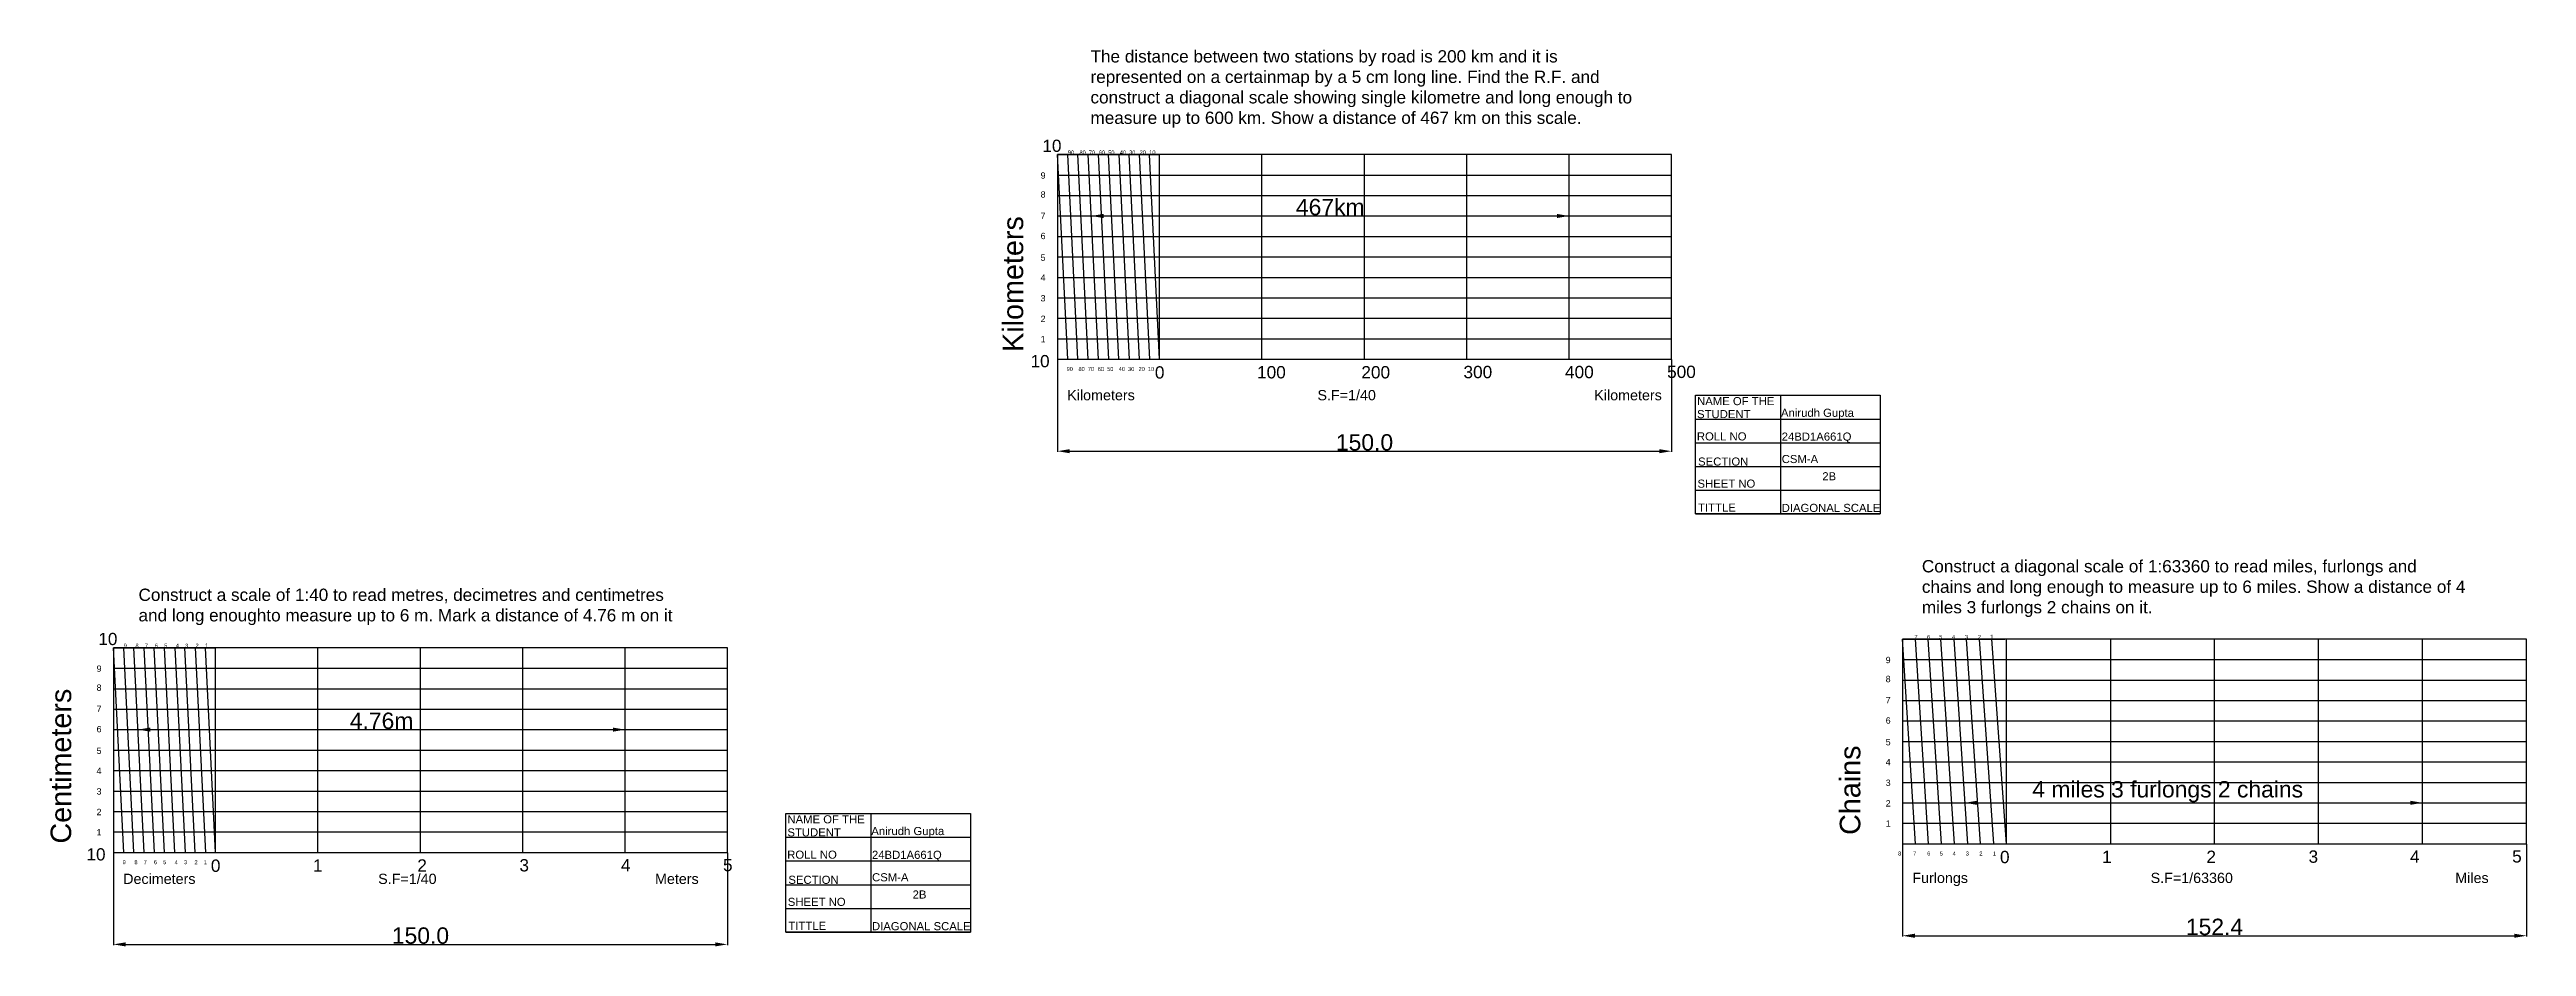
# Model space of a CAD drawing. Header units: millimetres. Extents: x 46 to 2491, y 24 to 306.
# Drawn here: x 1274 to 1879, y 87 to 306 of the extents above; entities that cross this region are included whole.
import ezdxf

# ---------------------------------------------------------------- set-up
doc = ezdxf.new("R2010")
doc.units = ezdxf.units.MM
doc.header["$MEASUREMENT"] = 0
doc.header["$PDMODE"] = 1
doc.styles.get("Standard").update_dxf_attribs({"font": 'arial.ttf'})
doc.dimstyles.get("Standard").update_dxf_attribs({"dimtxt": 4, "dimasz": 3, "dimexe": 0.18, "dimexo": 0.0625, "dimgap": 0.09, "dimtad": 1, "dimdec": 1, "dimzin": 0, "dimdsep": 46, "dimtxsty": 'Standard', "dimcen": 0.09, "dimclrd": 6, "dimclre": 4, "dimadec": 0, "dimazin": 0, "dimtfac": 1, "dimtdec": 1, "dimtofl": 0, "dimtmove": 0, "dimatfit": 3, "dimfxl": 1, "dimtolj": 1, "dimtzin": 0, "dimarcsym": 1})

# ---------------------------------------------------------------- blocks, each defined once
blk = doc.blocks.new('*D28')
at = {"color": 4, "lineweight": -2, "transparency": 16777216}
for p, q in [((1289.73, 110.21), (1289.73, 87.63)), ((1439.73, 110.21), (1439.73, 87.63))]:
    blk.add_line(p, q, dxfattribs=at)
at = {"color": 6, "lineweight": -2, "transparency": 16777216}
blk.add_line((1292.73, 87.81), (1436.73, 87.81), dxfattribs=at)
at = {"color": 6, "transparency": 16777216}
for points in [[(1292.73, 88.31), (1292.73, 87.31), (1289.73, 87.81)], [(1436.73, 88.31), (1436.73, 87.31), (1439.73, 87.81)]]:
    blk.add_solid(points, dxfattribs=at)
at = {"layer": 'Defpoints', "color": 0, "transparency": 16777216}
for p in [(1289.73, 110.27), (1439.73, 110.27), (1439.73, 87.81)]:
    blk.add_point(p, dxfattribs=at)
at = {"color": 0, "transparency": 16777216, "insert": (1364.73, 89.94), "char_height": 4, "attachment_point": 5}
blk.add_mtext('\\A1;150.0', dxfattribs=at)
blk = doc.blocks.new('*D33')
at = {"color": 4, "lineweight": -2, "transparency": 16777216}
for p, q in [((1295.73, 140.33), (1295.73, 140.45)), ((1414.73, 140.33), (1414.73, 140.45))]:
    blk.add_line(p, q, dxfattribs=at)
at = {"color": 6, "lineweight": -2, "transparency": 16777216}
blk.add_line((1298.73, 140.27), (1411.73, 140.27), dxfattribs=at)
at = {"color": 6, "transparency": 16777216}
for points in [[(1298.73, 140.77), (1298.73, 139.77), (1295.73, 140.27)], [(1411.73, 140.77), (1411.73, 139.77), (1414.73, 140.27)]]:
    blk.add_solid(points, dxfattribs=at)
at = {"layer": 'Defpoints', "color": 0, "transparency": 16777216}
for p in [(1295.73, 140.27), (1414.73, 140.27), (1414.73, 140.27)]:
    blk.add_point(p, dxfattribs=at)
at = {"color": 0, "transparency": 16777216, "insert": (1355.23, 142.4), "char_height": 4, "attachment_point": 5}
blk.add_mtext('\\A1;4.76m', dxfattribs=at)
blk = doc.blocks.new('*D34')
at = {"color": 4, "lineweight": -2, "transparency": 16777216}
for p, q in [((1520.36, 230.68), (1520.36, 208.1)), ((1670.36, 230.68), (1670.36, 208.1))]:
    blk.add_line(p, q, dxfattribs=at)
at = {"color": 6, "lineweight": -2, "transparency": 16777216}
blk.add_line((1523.36, 208.28), (1667.36, 208.28), dxfattribs=at)
at = {"color": 6, "transparency": 16777216}
for points in [[(1523.36, 208.78), (1523.36, 207.78), (1520.36, 208.28)], [(1667.36, 208.78), (1667.36, 207.78), (1670.36, 208.28)]]:
    blk.add_solid(points, dxfattribs=at)
at = {"layer": 'Defpoints', "color": 0, "transparency": 16777216}
for p in [(1520.36, 230.74), (1670.36, 230.74), (1670.36, 208.28)]:
    blk.add_point(p, dxfattribs=at)
at = {"color": 0, "transparency": 16777216, "insert": (1595.36, 210.41), "char_height": 4, "attachment_point": 5}
blk.add_mtext('\\A1;150.0', dxfattribs=at)
blk = doc.blocks.new('*D35')
at = {"color": 4, "lineweight": -2, "transparency": 16777216}
for p, q in [((1528.6, 265.74), (1528.6, 265.56)), ((1645.36, 265.75), (1645.36, 265.92))]:
    blk.add_line(p, q, dxfattribs=at)
at = {"color": 6, "lineweight": -2, "transparency": 16777216}
blk.add_line((1531.6, 265.74), (1642.36, 265.74), dxfattribs=at)
at = {"color": 6, "transparency": 16777216}
for points in [[(1531.6, 266.24), (1531.6, 265.24), (1528.6, 265.74)], [(1642.36, 266.24), (1642.36, 265.24), (1645.36, 265.74)]]:
    blk.add_solid(points, dxfattribs=at)
at = {"layer": 'Defpoints', "color": 0, "transparency": 16777216}
for p in [(1528.6, 265.81), (1645.36, 265.74), (1645.36, 265.69)]:
    blk.add_point(p, dxfattribs=at)
at = {"color": 0, "transparency": 16777216, "insert": (1586.98, 267.88), "char_height": 4, "attachment_point": 5}
blk.add_mtext('\\A1;467km', dxfattribs=at)
blk = doc.blocks.new('*D37')
at = {"color": 4, "lineweight": -2, "transparency": 16777216}
for p, q in [((1726.81, 112.33), (1726.81, 89.74)), ((1879.22, 112.33), (1879.22, 89.74))]:
    blk.add_line(p, q, dxfattribs=at)
at = {"color": 6, "lineweight": -2, "transparency": 16777216}
blk.add_line((1729.81, 89.92), (1876.22, 89.92), dxfattribs=at)
at = {"color": 6, "transparency": 16777216}
for points in [[(1729.81, 90.42), (1729.81, 89.42), (1726.81, 89.92)], [(1876.22, 90.42), (1876.22, 89.42), (1879.22, 89.92)]]:
    blk.add_solid(points, dxfattribs=at)
at = {"layer": 'Defpoints', "color": 0, "transparency": 16777216}
for p in [(1726.81, 112.39), (1879.22, 112.39), (1879.22, 89.92)]:
    blk.add_point(p, dxfattribs=at)
at = {"color": 0, "transparency": 16777216, "insert": (1803.01, 92.06), "char_height": 4, "attachment_point": 5}
blk.add_mtext('\\A1;152.4', dxfattribs=at)
blk = doc.blocks.new('*D36')
at = {"color": 4, "lineweight": -2, "transparency": 16777216}
for p, q in [((1742.01, 122.45), (1742.01, 122.57)), ((1853.81, 122.27), (1853.81, 122.57))]:
    blk.add_line(p, q, dxfattribs=at)
at = {"color": 6, "lineweight": -2, "transparency": 16777216}
blk.add_line((1745.01, 122.39), (1850.81, 122.39), dxfattribs=at)
at = {"color": 6, "transparency": 16777216}
for points in [[(1745.01, 122.89), (1745.01, 121.89), (1742.01, 122.39)], [(1850.81, 122.89), (1850.81, 121.89), (1853.81, 122.39)]]:
    blk.add_solid(points, dxfattribs=at)
at = {"layer": 'Defpoints', "color": 0, "transparency": 16777216}
for p in [(1742.01, 122.39), (1853.81, 122.39), (1853.81, 122.21)]:
    blk.add_point(p, dxfattribs=at)
at = {"color": 0, "transparency": 16777216, "insert": (1791.57, 125.1), "char_height": 4, "attachment_point": 5}
blk.add_mtext('\\A1;4 miles 3 furlongs 2 chains', dxfattribs=at)

msp = doc.modelspace()

# ---------------------------------------------------------------- linework, layer by layer
for p, q in [((1670.36, 280.74), (1520.36, 280.74)), ((1520.36, 280.74), (1520.36, 230.74)), ((1520.36, 280.74), (1545.31, 280.74)), ((1522.86, 230.74), (1520.36, 280.74)), ((1525.36, 230.74), (1522.86, 280.74)), ((1527.86, 230.74), (1525.35, 280.74)), ((1530.36, 230.74), (1527.85, 280.74)), ((1532.86, 230.74), (1530.34, 280.74)), ((1535.36, 230.74), (1532.84, 280.74)), ((1537.83, 280.74), (1535.33, 280.74)), ((1535.33, 280.74), (1537.86, 230.74)), ((1540.36, 230.74), (1537.83, 280.74)), ((1542.82, 280.74), (1540.32, 280.74)), ((1540.32, 280.74), (1542.86, 230.74)), ((1545.31, 230.74), (1542.82, 280.74)), ((1545.31, 230.74), (1545.31, 280.74)), ((1570.3, 230.74), (1570.3, 280.74)), ((1595.34, 230.74), (1595.34, 280.74)), ((1620.39, 230.74), (1620.39, 280.74)), ((1645.36, 230.74), (1645.36, 280.74)), ((1670.36, 230.74), (1670.36, 280.74)), ((1520.36, 275.74), (1670.36, 275.74)), ((1520.36, 270.74), (1670.36, 270.74)), ((1520.36, 265.74), (1670.36, 265.74)), ((1520.36, 260.74), (1670.36, 260.74)), ((1520.36, 255.74), (1670.36, 255.74)), ((1520.36, 250.74), (1670.36, 250.74)), ((1520.36, 245.74), (1670.36, 245.74)), ((1520.36, 240.74), (1670.36, 240.74)), ((1520.36, 235.74), (1670.36, 235.74)), ((1520.36, 230.74), (1670.36, 230.74)), ((1520.36, 230.74), (1545.36, 230.74)), ((1696.99, 221.94), (1696.99, 192.96)), ((1676.23, 216.14), (1721.37, 216.14)), ((1676.23, 210.35), (1721.37, 210.35)), ((1676.23, 204.55), (1721.37, 204.55)), ((1676.23, 198.76), (1721.37, 198.76)), ((1676.23, 198.76), (1721.37, 198.76)), ((1676.23, 192.96), (1721.37, 192.96)), ((1439.73, 160.27), (1289.73, 160.27)), ((1289.73, 160.27), (1289.73, 110.27)), ((1289.73, 160.27), (1314.68, 160.27)), ((1292.23, 110.27), (1289.73, 160.27)), ((1294.73, 110.27), (1292.23, 160.27)), ((1297.23, 110.27), (1294.72, 160.27)), ((1299.73, 110.27), (1297.22, 160.27)), ((1302.23, 110.27), (1299.71, 160.27)), ((1304.73, 110.27), (1302.21, 160.27)), ((1307.2, 160.27), (1304.7, 160.27)), ((1304.7, 160.27), (1307.23, 110.27)), ((1309.73, 110.27), (1307.2, 160.27)), ((1312.19, 160.27), (1309.69, 160.27)), ((1309.69, 160.27), (1312.23, 110.27)), ((1314.68, 110.27), (1312.19, 160.27)), ((1314.68, 110.27), (1314.68, 160.27)), ((1339.67, 110.27), (1339.67, 160.27)), ((1364.72, 110.27), (1364.72, 160.27)), ((1389.76, 110.27), (1389.76, 160.27)), ((1414.73, 110.27), (1414.73, 160.27)), ((1439.73, 110.27), (1439.73, 160.27)), ((1879.22, 162.39), (1726.81, 162.39)), ((1726.81, 162.39), (1726.81, 112.39)), ((1726.81, 162.39), (1751.76, 162.39)), ((1729.99, 112.39), (1726.81, 162.39)), ((1726.81, 157.39), (1879.22, 157.39)), ((1733.16, 112.39), (1729.93, 162.39)), ((1736.34, 112.39), (1733.05, 162.39)), ((1739.51, 112.39), (1736.17, 162.39)), ((1739.29, 162.39), (1742.69, 112.39)), ((1744.28, 162.39), (1741.78, 162.39)), ((1745.86, 112.39), (1742.41, 162.39)), ((1745.52, 162.39), (1749.03, 112.39)), ((1749.27, 162.39), (1746.77, 162.39)), ((1752.2, 112.39), (1748.64, 162.39)), ((1752.21, 112.39), (1752.21, 162.39)), ((1777.65, 112.39), (1777.65, 162.39)), ((1802.99, 112.39), (1802.99, 162.39)), ((1828.44, 112.39), (1828.44, 162.39)), ((1853.81, 112.39), (1853.81, 162.39)), ((1879.22, 112.39), (1879.22, 162.39)), ((1289.73, 155.27), (1439.73, 155.27)), ((1726.81, 152.39), (1879.22, 152.39)), ((1289.73, 150.27), (1439.73, 150.27)), ((1289.73, 145.27), (1439.73, 145.27)), ((1726.81, 147.39), (1879.22, 147.39)), ((1289.73, 140.27), (1439.73, 140.27)), ((1726.81, 142.39), (1879.22, 142.39)), ((1289.73, 135.27), (1439.73, 135.27)), ((1726.81, 137.39), (1879.22, 137.39)), ((1289.73, 130.27), (1439.73, 130.27)), ((1726.81, 132.39), (1879.22, 132.39)), ((1726.81, 127.39), (1879.22, 127.39)), ((1289.73, 125.27), (1439.73, 125.27)), ((1726.81, 122.39), (1879.22, 122.39)), ((1289.73, 120.27), (1439.73, 120.27)), ((1289.73, 115.27), (1439.73, 115.27)), ((1474.76, 119.77), (1474.76, 90.8)), ((1726.81, 117.39), (1879.22, 117.39)), ((1289.73, 110.27), (1439.73, 110.27)), ((1289.73, 110.27), (1314.73, 110.27)), ((1454, 113.98), (1499.14, 113.98)), ((1726.81, 112.39), (1879.21, 112.39)), ((1726.81, 112.39), (1751.81, 112.39)), ((1726.81, 112.39), (1752.21, 112.39)), ((1454, 108.18), (1499.14, 108.18)), ((1454, 102.39), (1499.14, 102.39)), ((1454, 96.59), (1499.14, 96.59)), ((1454, 96.59), (1499.14, 96.59)), ((1454, 90.8), (1499.14, 90.8))]:
    msp.add_line(p, q)
for points in [[(1676.23, 221.94), (1721.37, 221.94), (1721.37, 192.96), (1676.23, 192.96)], [(1454, 119.77), (1499.14, 119.77), (1499.14, 90.8), (1454, 90.8)]]:
    msp.add_lwpolyline(points, close=True)
for p in [(1292.23, 160.27), (1294.72, 160.27), (1297.22, 160.27), (1299.71, 160.27), (1302.21, 160.27), (1304.7, 160.27), (1307.2, 160.27), (1309.69, 160.27), (1312.19, 160.27), (1729.93, 162.39), (1733.05, 162.39), (1736.17, 162.39), (1739.29, 162.39), (1742.41, 162.39), (1745.52, 162.39), (1748.64, 162.39), (1289.73, 155.27), (1289.73, 150.27), (1289.73, 145.27), (1289.73, 140.27), (1289.73, 135.27), (1289.73, 130.27), (1289.73, 125.27), (1289.73, 120.27), (1289.73, 115.27), (1292.23, 110.27), (1294.73, 110.27), (1297.23, 110.27), (1299.73, 110.27), (1302.23, 110.27), (1304.73, 110.27), (1307.23, 110.27), (1309.73, 110.27), (1312.23, 110.27), (1314.73, 110.27), (1339.73, 110.27), (1364.73, 110.27), (1389.73, 110.27), (1414.73, 110.27), (1729.99, 112.39), (1733.16, 112.39), (1736.34, 112.39), (1739.51, 112.39), (1742.69, 112.39), (1745.86, 112.39), (1749.04, 112.39), (1752.21, 112.39), (1777.61, 112.39), (1803.01, 112.39), (1828.41, 112.39), (1853.81, 112.39)]:
    msp.add_point(p)

# ---------------------------------------------------------------- texts
for s, height, p in [('10', 2.987, (1516.68, 281.39)), ('90', 0.979, (1522.86, 280.76)), ('80', 0.979, (1525.74, 280.76)), ('70', 0.979, (1528.02, 280.76)), ('60', 0.979, (1530.47, 280.76)), ('50', 0.979, (1532.75, 280.76)), ('40', 0.979, (1535.58, 280.76)), ('30', 0.979, (1537.86, 280.76)), ('20', 0.979, (1540.42, 280.76)), ('10', 0.979, (1542.77, 280.81)), ('9', 1.55, (1516.23, 274.85)), ('8', 1.55, (1516.23, 270.22)), ('7', 1.55, (1516.23, 265.02)), ('6', 1.55, (1516.23, 260.08)), ('5', 1.55, (1516.23, 254.79)), ('4', 1.55, (1516.23, 249.92)), ('3', 1.55, (1516.23, 244.87)), ('2', 1.55, (1516.23, 239.84)), ('1', 1.55, (1516.23, 234.89)), ('10', 2.987, (1513.78, 228.79)), ('90', 0.979, (1522.59, 227.87)), ('80', 0.979, (1525.48, 227.87)), ('70', 0.979, (1527.76, 227.87)), ('60', 0.979, (1530.21, 227.87)), ('50', 0.979, (1532.49, 227.87)), ('40', 0.979, (1535.32, 227.87)), ('30', 0.979, (1537.6, 227.87)), ('20', 0.979, (1540.16, 227.87)), ('10', 0.979, (1542.44, 227.87)), ('0', 3.01, (1544.15, 226.01)), ('100', 3.015, (1569.1, 226.06)), ('200', 3.015, (1594.58, 226.06)), ('300', 3.015, (1619.53, 226.11)), ('400', 3.015, (1644.33, 226.11)), ('500', 3.015, (1669.27, 226.16)), ('STUDENT        ', 1.9784, (1676.6, 216.35)), ('NAME OF THE', 1.9784, (1676.6, 219.53)), ('Anirudh Gupta', 1.9784, (1697.1, 216.68)), ('ROLL NO', 1.978, (1676.55, 210.91)), ('24BD1A661Q', 1.978, (1697.27, 210.86)), ('SECTION', 1.978, (1676.85, 204.76)), ('CSM-A', 1.978, (1697.28, 205.38)), ('SHEET NO', 1.978, (1676.7, 199.37)), ('2B', 1.978, (1707.19, 201.17)), ('TITTLE', 1.978, (1676.85, 193.52)), ('DIAGONAL SCALE', 1.9784, (1697.27, 193.44)), ('10', 2.987, (1286.05, 160.92)), ('7', 0.979, (1729.7, 162.41)), ('6', 0.979, (1732.78, 162.41)), ('5', 0.979, (1735.76, 162.41)), ('4', 0.979, (1738.87, 162.41)), ('3', 0.979, (1742.07, 162.41)), ('2', 0.979, (1745.19, 162.41)), ('1', 0.979, (1748.23, 162.46)), ('9', 0.979, (1292.23, 160.29)), ('8', 0.979, (1295.11, 160.29)), ('7', 0.979, (1297.39, 160.29)), ('6', 0.979, (1299.84, 160.29)), ('5', 0.979, (1302.13, 160.29)), ('4', 0.979, (1304.95, 160.29)), ('3', 0.979, (1307.24, 160.29)), ('2', 0.979, (1309.79, 160.29)), ('1', 0.979, (1312.14, 160.34)), ('9', 1.55, (1722.68, 156.5)), ('8', 1.55, (1285.61, 149.74)), ('9', 1.55, (1285.61, 154.38)), ('8', 1.55, (1722.68, 151.86)), ('7', 1.55, (1285.61, 144.55)), ('7', 1.55, (1722.68, 146.67)), ('6', 1.55, (1285.61, 139.61)), ('6', 1.55, (1722.68, 141.73)), ('5', 1.55, (1285.61, 134.32)), ('5', 1.55, (1722.68, 136.43)), ('4', 1.55, (1285.61, 129.44)), ('4', 1.55, (1722.68, 131.56)), ('3', 1.55, (1722.68, 126.52)), ('3', 1.55, (1285.61, 124.4)), ('2', 1.55, (1722.68, 121.49)), ('2', 1.55, (1285.61, 119.37)), ('1', 1.55, (1285.61, 114.42)), ('STUDENT        ', 1.9784, (1454.37, 114.19)), ('NAME OF THE', 1.9784, (1454.37, 117.37)), ('Anirudh Gupta', 1.9784, (1474.87, 114.51)), ('1', 1.55, (1722.68, 116.53)), ('10', 2.987, (1283.15, 108.31)), ('ROLL NO', 1.978, (1454.32, 108.74)), ('24BD1A661Q', 1.978, (1475.03, 108.7)), ('8', 0.979, (1725.72, 109.52)), ('7', 0.979, (1729.4, 109.52)), ('6', 0.979, (1732.82, 109.52)), ('5', 0.979, (1735.87, 109.52)), ('4', 0.979, (1739.05, 109.52)), ('3', 0.979, (1742.24, 109.52)), ('2', 0.979, (1745.56, 109.52)), ('1', 0.979, (1748.89, 109.52)), ('0', 3.01, (1750.6, 107.65)), ('1', 3.01, (1775.55, 107.7)), ('2', 3.01, (1801.03, 107.7)), ('3', 3.01, (1825.98, 107.75)), ('4', 3.01, (1850.78, 107.75)), ('5', 3.01, (1875.72, 107.81)), ('9', 0.979, (1291.97, 107.4)), ('8', 0.979, (1294.85, 107.4)), ('7', 0.979, (1297.13, 107.4)), ('6', 0.979, (1299.58, 107.4)), ('5', 0.979, (1301.86, 107.4)), ('4', 0.979, (1304.69, 107.4)), ('3', 0.979, (1306.97, 107.4)), ('2', 0.979, (1309.53, 107.4)), ('1', 0.979, (1311.81, 107.4)), ('0', 3.01, (1313.53, 105.53)), ('1', 3.01, (1338.47, 105.58)), ('2', 3.01, (1363.96, 105.58)), ('3', 3.01, (1388.9, 105.64)), ('4', 3.01, (1413.7, 105.64)), ('5', 3.01, (1438.64, 105.69)), ('SECTION', 1.978, (1454.61, 102.6)), ('CSM-A', 1.978, (1475.05, 103.22)), ('SHEET NO', 1.978, (1454.47, 97.21)), ('2B', 1.978, (1484.96, 99.01)), ('TITTLE', 1.978, (1454.62, 91.36)), ('DIAGONAL SCALE', 1.9784, (1475.03, 91.27))]:
    msp.add_text(s, height=height).set_placement(p)
for s, height, p in [('Kilometers', 5.023, (1511.97, 232.54)), ('Centimeters', 5.0231, (1279.4, 112.44)), ('Chains', 5.023, (1716.48, 114.55))]:
    msp.add_text(s, height=height, rotation=90).set_placement(p)
at = {"attachment_point": 1}
for s, width, gutter_width, heights, insert, char_height in [('The distance between two stations by road is 200 km and it is represented on a certainmap by a 5 cm long line. Find the R.F. and construct a diagonal scale showing single kilometre and long enough to measure up to 600 km. Show a distance of 467 km on this scale.', 133.5765, 4.89, [0], (1528.41, 306.23), 3), ('\\A1;\\pxt2;Kilometers                                              S.F=1/40                                                       Kilometers', 192.0818, 9.99, [13.74], (1522.74, 223.22), 2.5), ('Construct a diagonal scale of 1:63360 to read miles, furlongs and chains and long enough to measure up to 6 miles. Show a distance of 4 miles 3 furlongs 2 chains on it.', 133.5765, 4.89, [0], (1731.52, 181.68), 3), ('Construct a scale of 1:40 to read metres, decimetres and centimetres and long enoughto measure up to 6 m. Mark a distance of 4.76 m on it', 133.5765, 4.89, [0], (1295.85, 174.71), 3), ('\\A1;\\pxt2;Decimeters                                              S.F=1/40                                                       Meters', 192.0818, 9.99, [13.74], (1292.11, 105.07), 2.5), ('\\A1;Furlongs                                              S.F=1/63360                                                        Miles', 146.9061, 9.99, [13.74], (1729.19, 105.3), 2.5)]:
    msp.add_mtext_dynamic_manual_height_columns(s, width=width, gutter_width=gutter_width, heights=heights, dxfattribs=dict(at, insert=insert, char_height=char_height))

# ---------------------------------------------------------------- dimensions: what is measured, and where the dimension line sits
for base, p1, p2, text, picture, middle in [((1645.36, 265.74), (1528.6, 265.81), (1645.36, 265.69), '467km', '*D35', (1586.98, 265.74)), ((1853.81, 122.39), (1742.01, 122.39), (1853.81, 122.21), '4 miles 3 furlongs 2 chains', '*D36', (1791.57, 122.39))]:
    dim = msp.add_linear_dim(base=base, p1=p1, p2=p2, text=text, dimstyle='Standard')
    dim.commit()
    dim.dimension.update_dxf_attribs({"geometry": picture, "text_midpoint": middle, "dimtype": 160})
for base, p1, p2, picture, middle in [((1670.36, 208.28), (1520.36, 230.74), (1670.36, 230.74), '*D34', (1595.36, 208.28)), ((1439.73, 87.81), (1289.73, 110.27), (1439.73, 110.27), '*D28', (1364.73, 87.81)), ((1879.22, 89.92), (1726.81, 112.39), (1879.22, 112.39), '*D37', (1803.01, 89.92))]:
    dim = msp.add_linear_dim(base=base, p1=p1, p2=p2, dimstyle='Standard')
    dim.commit()
    dim.dimension.update_dxf_attribs({"geometry": picture, "text_midpoint": middle, "dimtype": 160})
dim = msp.add_linear_dim(base=(1414.73, 140.27), p1=(1295.73, 140.27), p2=(1414.73, 140.27), text='4.76m', dimstyle='Standard')
dim.commit()
dim.dimension.update_dxf_attribs({"geometry": '*D33', "text_midpoint": (1355.23, 142.4)})

doc.saveas('drawing.dxf')
